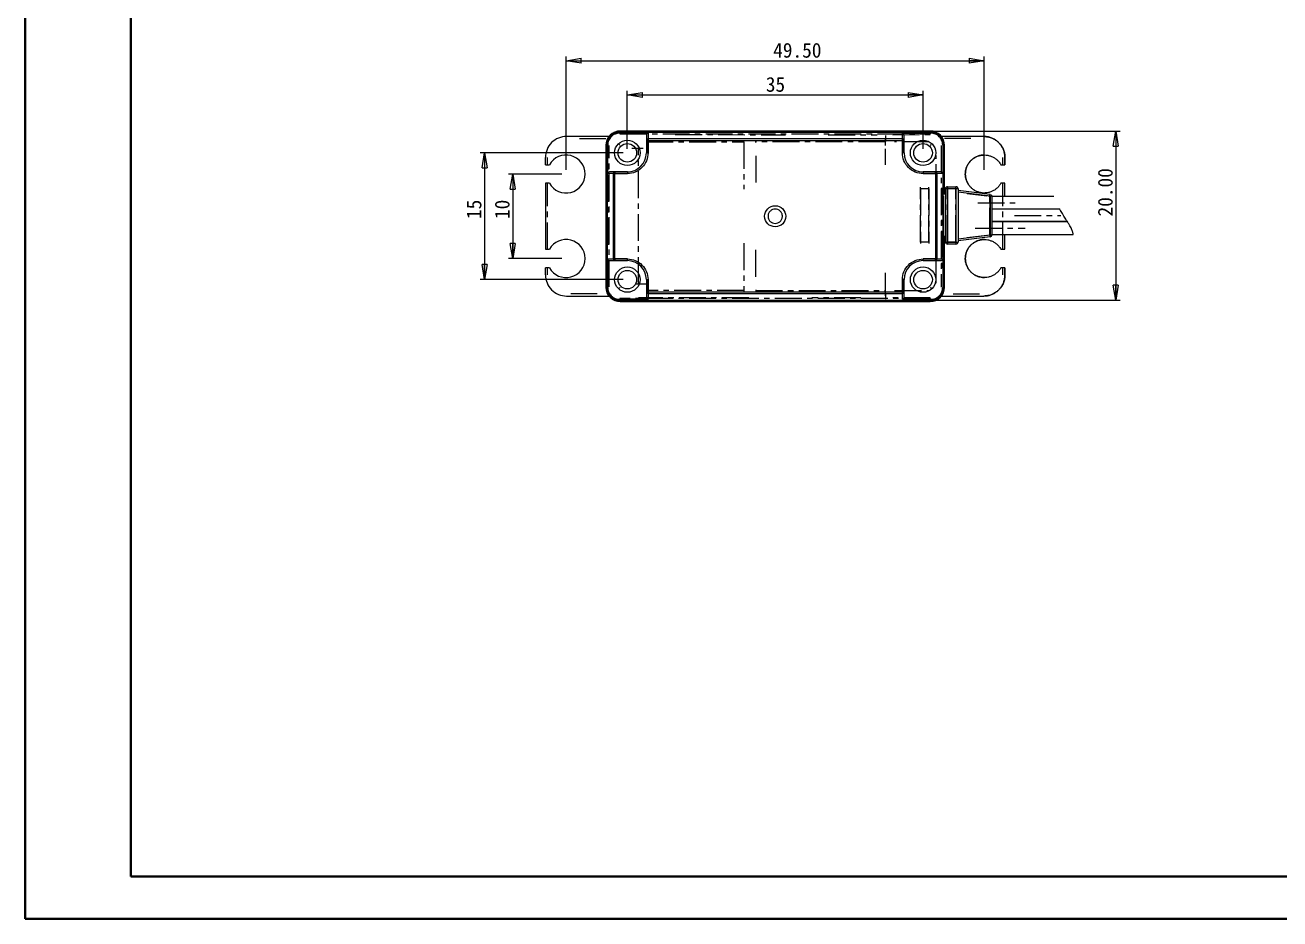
# Paper-space layout 'SW_Model_1' of a CAD drawing. Header units: millimetres. Extents: x 0 to 594, y 0 to 420.
# Drawn here: x 0.1 to 297.1, y 0.2 to 211.7 of the extents above; entities that cross this region are included whole.
import ezdxf

# ---------------------------------------------------------------- set-up
doc = ezdxf.new("R2010")
doc.units = ezdxf.units.MM
doc.linetypes.add('CENTER', pattern=[10.16, 6.35, -1.27, 1.27, -1.27])
doc.layers.add('SLD-0', color=179, linetype='Continuous')
doc.styles.add('SLDTEXTSTYLE1', font='TXT', dxfattribs={"width": 0.75})
doc.styles.add('SLDTEXTSTYLE2', font='TXT', dxfattribs={"width": 0.96})
doc.dimstyles.new('SLDDIMSTYLE0', dxfattribs={"dimtxt": 3.5, "dimasz": 3.556, "dimexe": 0, "dimexo": 0.0625, "dimgap": 0.875, "dimtad": 1, "dimlfac": 0.5, "dimrnd": 1e-09, "dimzin": 4, "dimdsep": 46, "dimtxsty": 'SLDTEXTSTYLE1', "dimblk1": 'NONE', "dimblk2": 'NONE', "dimsah": 1, "dimcen": 0.09, "dimadec": 0, "dimazin": 1, "dimtfac": 1, "dimtofl": 0, "dimtmove": 0, "dimatfit": 3, "dimldrblk": 'NONE', "dimfxl": 1, "dimfrac": 2, "dimtolj": 1, "dimtzin": 12, "dimarcsym": 0})
doc.dimstyles.new('SLDDIMSTYLE1', dxfattribs={"dimtxt": 3.5, "dimasz": 3.556, "dimexe": 0, "dimexo": 0.0625, "dimgap": 0.875, "dimtad": 1, "dimdec": 0, "dimlfac": 0.5, "dimrnd": 1e-09, "dimzin": 12, "dimdsep": 46, "dimtxsty": 'SLDTEXTSTYLE1', "dimblk1": 'NONE', "dimblk2": 'NONE', "dimsah": 1, "dimcen": 0.09, "dimadec": 0, "dimazin": 3, "dimtfac": 1, "dimtofl": 0, "dimtmove": 0, "dimatfit": 3, "dimldrblk": 'NONE', "dimfxl": 1, "dimfrac": 2, "dimtolj": 1, "dimtzin": 12, "dimarcsym": 0})

# ---------------------------------------------------------------- blocks, each defined once
blk = doc.blocks.new('_D_1')
at = {"layer": 'SLD-0', "color": 179}
for p, q in [((128.12, 177.49), (128.12, 204.28)), ((128.12, 203.28), (131.68, 203.88)), ((131.68, 202.69), (128.12, 203.28)), ((128.12, 203.28), (131.68, 203.28)), ((128.12, 203.28), (227.12, 203.28)), ((131.68, 202.69), (131.68, 203.88)), ((223.57, 203.88), (227.12, 203.28)), ((223.57, 203.88), (223.57, 202.69)), ((227.12, 203.28), (223.57, 202.69)), ((227.12, 203.28), (223.57, 203.28)), ((227.12, 177.49), (227.12, 204.28))]:
    blk.add_line(p, q, dxfattribs=at)
at = {"layer": 'SLD-0', "color": 179, "insert": (177.14, 207.53), "char_height": 3.5, "attachment_point": 1, "style": 'SLDTEXTSTYLE2'}
blk.add_mtext('49.50', dxfattribs=at)
blk = doc.blocks.new('_NONE')
blk = doc.blocks.new('_D_2')
at = {"layer": 'SLD-0', "color": 179}
for p, q in [((142.62, 182.49), (142.62, 196.2)), ((212.62, 182.49), (212.62, 196.2)), ((142.62, 195.2), (146.18, 195.8)), ((146.18, 194.61), (142.62, 195.2)), ((142.62, 195.2), (146.18, 195.2)), ((142.62, 195.2), (212.62, 195.2)), ((146.18, 194.61), (146.18, 195.8)), ((209.07, 195.8), (212.62, 195.2)), ((209.07, 195.8), (209.07, 194.61)), ((212.62, 195.2), (209.07, 194.61)), ((212.62, 195.2), (209.07, 195.2))]:
    blk.add_line(p, q, dxfattribs=at)
at = {"layer": 'SLD-0', "color": 179, "insert": (175.4, 199.45), "char_height": 3.5, "attachment_point": 1, "style": 'SLDTEXTSTYLE2'}
blk.add_mtext('35', dxfattribs=at)
blk = doc.blocks.new('_D_3')
at = {"layer": 'SLD-0', "color": 179}
for p, q in [((141.62, 181.49), (107.82, 181.49)), ((108.23, 177.94), (108.82, 181.49)), ((108.82, 181.49), (109.42, 177.94)), ((108.82, 181.49), (108.82, 177.94)), ((108.82, 181.49), (108.82, 151.49)), ((108.23, 177.94), (109.42, 177.94)), ((108.82, 151.49), (108.23, 155.05)), ((109.42, 155.05), (108.23, 155.05)), ((109.42, 155.05), (108.82, 151.49)), ((108.82, 151.49), (108.82, 155.05)), ((141.62, 151.49), (107.82, 151.49))]:
    blk.add_line(p, q, dxfattribs=at)
at = {"layer": 'SLD-0', "color": 179, "insert": (104.57, 165.84), "char_height": 3.5, "attachment_point": 1, "rotation": 90, "style": 'SLDTEXTSTYLE2'}
blk.add_mtext('15', dxfattribs=at)
blk = doc.blocks.new('_D_4')
at = {"layer": 'SLD-0', "color": 179}
for p, q in [((127.12, 176.49), (114.49, 176.49)), ((114.9, 172.94), (115.49, 176.49)), ((115.49, 176.49), (116.09, 172.94)), ((115.49, 176.49), (115.49, 172.94)), ((115.49, 176.49), (115.49, 156.49)), ((114.9, 172.94), (116.09, 172.94)), ((115.49, 156.49), (114.9, 160.05)), ((116.09, 160.05), (114.9, 160.05)), ((116.09, 160.05), (115.49, 156.49)), ((115.49, 156.49), (115.49, 160.05)), ((127.12, 156.49), (114.49, 156.49))]:
    blk.add_line(p, q, dxfattribs=at)
at = {"layer": 'SLD-0', "color": 179, "insert": (111.24, 165.84), "char_height": 3.5, "attachment_point": 1, "rotation": 90, "style": 'SLDTEXTSTYLE2'}
blk.add_mtext('10', dxfattribs=at)
blk = doc.blocks.new('_D_5')
at = {"layer": 'SLD-0', "color": 179}
for p, q in [((215.32, 186.67), (259.24, 186.67)), ((257.65, 183.11), (258.24, 186.67)), ((258.24, 186.67), (258.83, 183.11)), ((258.24, 186.67), (258.24, 183.11)), ((258.24, 186.67), (258.24, 146.65)), ((257.65, 183.11), (258.83, 183.11)), ((258.24, 146.65), (257.65, 150.21)), ((258.83, 150.21), (257.65, 150.21)), ((258.83, 150.21), (258.24, 146.65)), ((258.24, 146.65), (258.24, 150.21)), ((215.4, 146.65), (259.24, 146.65))]:
    blk.add_line(p, q, dxfattribs=at)
at = {"layer": 'SLD-0', "color": 179, "insert": (253.99, 166.45), "char_height": 3.5, "attachment_point": 1, "rotation": 90, "style": 'SLDTEXTSTYLE2'}
blk.add_mtext('20.00', dxfattribs=at)

psp = doc.layouts.new('SW_Model_1')

# ---------------------------------------------------------------- linework, layer by layer
at = {"layer": 'SLD-0', "color": 179, "linetype": 'Continuous', "lineweight": 40}
for p, q in [((0.079, 0.215), (0.079, 420.215)), ((25.079, 10.215), (25.079, 410.215)), ((25.079, 10.215), (584.079, 10.215)), ((0.079, 0.215), (594.079, 0.215))]:
    psp.add_line(p, q, dxfattribs=at)
at = {"layer": 'SLD-0', "color": 179, "linetype": 'Continuous', "lineweight": 15}
for p, q in [((138.269, 185.372), (128.245, 185.376)), ((140.684, 186.533), (140.844, 186.374)), ((214.562, 186.533), (140.684, 186.533)), ((140.785, 186.333), (140.784, 186.14)), ((140.784, 186.14), (147.523, 186.14)), ((140.844, 186.334), (140.785, 186.333)), ((140.844, 186.334), (140.844, 186.374)), ((214.403, 186.374), (140.844, 186.374)), ((214.403, 186.334), (140.844, 186.334)), ((214.323, 186.665), (140.923, 186.665)), ((147.123, 185.697), (147.123, 184.451)), ((147.523, 184.451), (147.123, 184.451)), ((147.123, 184.451), (147.123, 181.494)), ((147.523, 186.14), (147.523, 184.811)), ((147.523, 184.811), (147.523, 184.664)), ((207.723, 184.811), (147.523, 184.811)), ((147.523, 184.664), (147.523, 184.451)), ((147.523, 181.494), (147.523, 184.451)), ((147.523, 184.451), (207.723, 184.451)), ((207.723, 186.14), (214.463, 186.14)), ((207.723, 184.811), (207.723, 186.14)), ((207.723, 184.664), (207.723, 184.811)), ((207.723, 184.451), (207.723, 184.664)), ((207.723, 184.451), (207.723, 181.494)), ((208.123, 184.451), (207.723, 184.451)), ((208.123, 184.451), (208.123, 185.697)), ((208.123, 181.494), (208.123, 184.451)), ((214.403, 186.374), (214.562, 186.533)), ((214.403, 186.334), (214.403, 186.374)), ((214.461, 186.333), (214.403, 186.334)), ((214.463, 186.14), (214.461, 186.333)), ((226.999, 185.374), (216.979, 185.37)), ((227.003, 185.374), (227.001, 185.374)), ((137.553, 183.294), (137.553, 149.694)), ((137.846, 183.372), (137.684, 183.534)), ((137.684, 183.534), (137.684, 149.455)), ((137.846, 183.332), (137.846, 183.372)), ((137.846, 183.332), (137.846, 149.656)), ((137.977, 183.334), (137.885, 183.332)), ((137.885, 183.332), (137.885, 149.657)), ((137.977, 176.594), (137.977, 183.334)), ((147.123, 181.494), (147.523, 181.494)), ((208.123, 181.494), (207.723, 181.494)), ((217.361, 183.332), (217.269, 183.334)), ((217.269, 183.334), (217.269, 176.594)), ((217.361, 149.657), (217.361, 183.332)), ((217.562, 183.534), (217.401, 183.372)), ((217.401, 183.372), (217.401, 183.332)), ((217.401, 149.656), (217.401, 183.332)), ((217.562, 171.694), (217.562, 183.534)), ((217.694, 171.694), (217.694, 183.294)), ((123.24, 178.694), (123.24, 180.372)), ((123.24, 178.694), (124.198, 178.694)), ((231.047, 178.694), (232.003, 178.694)), ((232.003, 178.694), (232.003, 180.372)), ((232.005, 180.372), (232.003, 180.372)), ((232.003, 178.694), (232.005, 178.694)), ((232.005, 180.372), (232.005, 178.694)), ((139.306, 176.594), (137.977, 176.594)), ((139.667, 176.994), (138.421, 176.994)), ((139.454, 176.594), (139.306, 176.594)), ((139.306, 176.594), (139.306, 156.394)), ((139.667, 176.594), (139.454, 176.594)), ((142.623, 176.994), (139.667, 176.994)), ((139.667, 176.994), (139.667, 176.594)), ((139.667, 156.394), (139.667, 176.594)), ((139.667, 176.594), (142.623, 176.594)), ((142.623, 176.994), (142.623, 176.594)), ((215.579, 176.994), (212.623, 176.994)), ((212.623, 176.994), (212.623, 176.594)), ((212.623, 176.594), (215.579, 176.594)), ((215.579, 176.594), (215.579, 176.994)), ((216.826, 176.994), (215.579, 176.994)), ((215.793, 176.594), (215.579, 176.594)), ((215.579, 176.594), (215.579, 156.394)), ((215.94, 176.594), (215.793, 176.594)), ((215.94, 156.394), (215.94, 176.594)), ((217.269, 176.594), (215.94, 176.594)), ((123.24, 174.294), (123.24, 158.694)), ((124.198, 174.294), (123.24, 174.294)), ((218.406, 172.994), (217.906, 172.994)), ((217.906, 172.994), (217.906, 160.394)), ((218.406, 173.494), (218.406, 173.348)), ((218.406, 173.494), (220.406, 173.494)), ((218.406, 173.348), (218.406, 172.994)), ((218.406, 172.994), (218.406, 160.394)), ((220.406, 172.994), (218.406, 172.994)), ((220.406, 173.494), (220.406, 173.348)), ((220.406, 173.348), (220.406, 172.994)), ((220.406, 172.994), (220.406, 160.394)), ((220.906, 172.994), (220.406, 172.994)), ((220.906, 172.994), (220.906, 160.394)), ((220.906, 172.694), (228.468, 171.749)), ((232.003, 174.294), (231.047, 174.294)), ((232.003, 171.194), (232.003, 174.294)), ((232.005, 174.294), (232.003, 174.294)), ((232.005, 171.194), (232.005, 174.294)), ((217.906, 171.694), (217.499, 171.694)), ((217.499, 161.694), (217.499, 171.294)), ((228.468, 171.253), (220.906, 172.198)), ((228.468, 171.253), (228.468, 162.136)), ((228.906, 171.253), (228.468, 171.253)), ((228.906, 171.253), (228.906, 162.136)), ((243.536, 171.194), (228.906, 171.194)), ((228.906, 168.225), (244.946, 168.225)), ((244.981, 168.164), (228.906, 168.164)), ((244.981, 168.164), (244.946, 168.225)), ((246.786, 165.225), (228.906, 165.225)), ((246.824, 165.164), (228.906, 165.164)), ((217.906, 161.694), (217.499, 161.694)), ((217.562, 149.455), (217.562, 161.694)), ((217.694, 149.694), (217.694, 161.694)), ((217.906, 160.394), (218.406, 160.394)), ((218.406, 160.394), (218.406, 160.041)), ((218.406, 160.394), (220.406, 160.394)), ((220.406, 160.394), (220.906, 160.394)), ((220.406, 160.394), (220.406, 160.041)), ((220.906, 161.19), (228.468, 162.136)), ((228.468, 161.64), (220.906, 160.694)), ((228.468, 162.136), (228.906, 162.136)), ((228.906, 162.194), (248.114, 162.194)), ((232.003, 158.694), (232.003, 162.194)), ((232.005, 158.694), (232.005, 162.194)), ((123.24, 158.694), (124.198, 158.694)), ((218.406, 160.041), (218.406, 159.894)), ((220.406, 159.894), (218.406, 159.894)), ((220.406, 160.041), (220.406, 159.894)), ((231.047, 158.694), (232.003, 158.694)), ((232.003, 158.694), (232.005, 158.694)), ((137.977, 156.394), (139.306, 156.394)), ((137.977, 149.655), (137.977, 156.394)), ((138.421, 155.994), (139.667, 155.994)), ((139.306, 156.394), (139.454, 156.394)), ((139.454, 156.394), (139.667, 156.394)), ((139.667, 156.394), (139.667, 155.994)), ((142.623, 156.394), (139.667, 156.394)), ((139.667, 155.994), (142.623, 155.994)), ((142.623, 155.994), (142.623, 156.394)), ((215.579, 156.394), (212.623, 156.394)), ((212.623, 155.994), (212.623, 156.394)), ((212.623, 155.994), (215.579, 155.994)), ((215.579, 155.994), (215.579, 156.394)), ((215.579, 156.394), (215.793, 156.394)), ((215.579, 155.994), (216.826, 155.994)), ((215.793, 156.394), (215.94, 156.394)), ((215.94, 156.394), (217.269, 156.394)), ((217.269, 156.394), (217.269, 149.655)), ((124.198, 154.294), (123.24, 154.294)), ((123.24, 152.617), (123.24, 154.294)), ((147.123, 151.494), (147.123, 148.538)), ((147.123, 151.494), (147.523, 151.494)), ((147.523, 148.538), (147.523, 151.494)), ((207.723, 151.494), (207.723, 148.538)), ((208.123, 151.494), (207.723, 151.494)), ((208.123, 148.538), (208.123, 151.494)), ((232.003, 154.294), (231.047, 154.294)), ((232.003, 152.617), (232.003, 154.294)), ((232.005, 154.294), (232.003, 154.294)), ((232.003, 152.617), (232.005, 152.617)), ((232.005, 154.294), (232.005, 152.617)), ((137.684, 149.455), (137.846, 149.617)), ((137.846, 149.617), (137.846, 149.656)), ((137.885, 149.657), (137.977, 149.655)), ((147.123, 148.538), (147.523, 148.538)), ((147.123, 148.538), (147.123, 147.292)), ((207.723, 148.538), (147.523, 148.538)), ((147.523, 148.538), (147.523, 148.325)), ((207.723, 148.538), (208.123, 148.538)), ((207.723, 148.325), (207.723, 148.538)), ((208.123, 147.292), (208.123, 148.538)), ((217.269, 149.655), (217.361, 149.657)), ((217.401, 149.656), (217.401, 149.617)), ((217.401, 149.617), (217.562, 149.455)), ((128.245, 147.613), (138.269, 147.617)), ((140.844, 146.615), (140.684, 146.455)), ((140.684, 146.455), (214.562, 146.455)), ((140.784, 146.848), (140.785, 146.655)), ((147.523, 146.848), (140.784, 146.848)), ((140.785, 146.655), (140.844, 146.654)), ((140.844, 146.654), (214.403, 146.654)), ((140.844, 146.654), (140.844, 146.615)), ((140.844, 146.615), (214.403, 146.615)), ((140.923, 146.324), (214.323, 146.324)), ((147.523, 148.325), (147.523, 148.177)), ((147.523, 148.177), (207.723, 148.177)), ((147.523, 148.177), (147.523, 146.848)), ((207.723, 148.177), (207.723, 148.325)), ((207.723, 146.848), (207.723, 148.177)), ((214.463, 146.848), (207.723, 146.848)), ((214.403, 146.654), (214.461, 146.655)), ((214.403, 146.654), (214.403, 146.615)), ((214.562, 146.455), (214.403, 146.615)), ((214.461, 146.655), (214.463, 146.848)), ((216.979, 147.618), (226.999, 147.615)), ((227.001, 147.615), (227.003, 147.615))]:
    psp.add_line(p, q, dxfattribs=at)
at = {"layer": 'SLD-0', "color": 5, "linetype": 'CENTER', "lineweight": 15}
for p, q in [((131.323, 184.872), (137.526, 184.869)), ((140.844, 185.974), (214.403, 185.974)), ((147.523, 185.364), (147.523, 184.516)), ((147.523, 184.328), (147.523, 184.695)), ((147.523, 184.451), (147.523, 181.494)), ((147.523, 184.451), (207.723, 184.451)), ((153.945, 185.815), (180.084, 185.788)), ((170.223, 183.941), (170.223, 184.401)), ((173.023, 183.941), (173.023, 184.401)), ((190.166, 185.783), (201.788, 185.783)), ((203.665, 184.815), (203.665, 183.253)), ((203.716, 185.617), (203.716, 184.196)), ((205.434, 185.787), (214.318, 185.829)), ((207.723, 184.799), (207.723, 185.647)), ((207.723, 184.323), (207.723, 184.705)), ((207.723, 181.494), (207.723, 184.451)), ((223.915, 184.872), (217.702, 184.869)), ((138.326, 149.757), (138.326, 183.232)), ((140.798, 183.419), (140.698, 183.519)), ((140.88, 183.277), (140.779, 183.379)), ((146.339, 182.494), (143.689, 182.494)), ((145.288, 150.494), (145.288, 182.494)), ((147.136, 184.094), (170.223, 184.094)), ((170.223, 184.094), (170.223, 172.897)), ((203.665, 184.094), (173.023, 184.094)), ((203.665, 182.45), (203.665, 178.658)), ((213.928, 184.094), (205.86, 184.094)), ((214.434, 183.345), (214.332, 183.244)), ((214.448, 183.419), (214.548, 183.519)), ((216.93, 183.241), (216.93, 149.747)), ((123.743, 178.694), (123.743, 180.372)), ((138.246, 159.758), (138.246, 179.968)), ((173.023, 180.826), (173.023, 174.273)), ((215.728, 172.444), (215.728, 180.896)), ((231.503, 178.694), (231.503, 180.372)), ((139.319, 176.594), (138.471, 176.594)), ((139.794, 176.594), (139.413, 176.594)), ((139.667, 156.394), (139.667, 176.594)), ((142.623, 176.594), (139.667, 176.594)), ((215.579, 176.594), (212.623, 176.594)), ((215.457, 176.594), (215.824, 176.594)), ((215.579, 176.594), (215.579, 156.394)), ((216.493, 176.594), (215.645, 176.594)), ((123.743, 158.694), (123.743, 174.294)), ((212.006, 172.803), (212.006, 173.378)), ((212.006, 172.803), (212.006, 173.378)), ((214.006, 172.994), (212.006, 172.994)), ((214.006, 172.994), (212.006, 172.994)), ((212.006, 172.994), (212.006, 160.394)), ((212.006, 160.394), (212.006, 172.994)), ((214.006, 172.803), (214.006, 173.378)), ((214.006, 172.803), (214.006, 173.378)), ((214.006, 172.994), (214.006, 160.394)), ((214.006, 160.394), (214.006, 172.994)), ((217.001, 173.231), (217.001, 153.021)), ((218.406, 172.803), (218.406, 173.378)), ((218.406, 172.803), (218.406, 173.378)), ((218.406, 160.394), (218.406, 172.994)), ((220.406, 172.994), (218.406, 172.994)), ((220.406, 172.994), (218.406, 172.994)), ((218.406, 172.994), (218.406, 160.394)), ((220.406, 172.803), (220.406, 173.378)), ((220.406, 172.803), (220.406, 173.378)), ((220.406, 172.994), (220.406, 160.394)), ((220.406, 160.394), (220.406, 172.994)), ((231.503, 158.694), (231.503, 174.294)), ((223.09, 171.917), (227.731, 171.337)), ((223.09, 171.917), (227.731, 171.337)), ((225.564, 169.694), (235.588, 169.694)), ((228.36, 171.069), (228.498, 171.621)), ((228.36, 171.07), (228.497, 171.619)), ((228.406, 171.253), (228.406, 162.136)), ((228.406, 162.136), (228.406, 171.253)), ((234.25, 166.694), (245.234, 166.694)), ((234.25, 166.694), (245.236, 166.694)), ((215.728, 150.694), (215.728, 164.764)), ((224.947, 163.694), (236.823, 163.694)), ((212.006, 160.586), (212.006, 160.011)), ((212.006, 160.586), (212.006, 160.011)), ((214.006, 160.394), (212.006, 160.394)), ((214.006, 160.394), (212.006, 160.394)), ((214.006, 160.586), (214.006, 160.011)), ((214.006, 160.586), (214.006, 160.011)), ((218.406, 160.586), (218.406, 160.011)), ((218.406, 160.586), (218.406, 160.011)), ((220.406, 160.394), (218.406, 160.394)), ((220.406, 160.394), (218.406, 160.394)), ((220.406, 160.586), (220.406, 160.011)), ((220.406, 160.586), (220.406, 160.011)), ((223.09, 161.471), (227.731, 162.051)), ((223.09, 161.471), (227.731, 162.051)), ((228.36, 162.32), (228.498, 161.768)), ((228.36, 162.319), (228.497, 161.77)), ((170.223, 160.091), (170.223, 148.894)), ((173.023, 152.163), (173.023, 158.716)), ((138.753, 156.394), (139.602, 156.394)), ((139.789, 156.394), (139.422, 156.394)), ((139.667, 156.394), (142.623, 156.394)), ((212.623, 156.394), (215.579, 156.394)), ((215.452, 156.394), (215.834, 156.394)), ((215.927, 156.394), (216.776, 156.394)), ((123.743, 152.617), (123.743, 154.294)), ((147.523, 151.494), (147.523, 148.538)), ((203.665, 153.069), (203.665, 149.274)), ((207.723, 148.538), (207.723, 151.494)), ((231.503, 152.617), (231.503, 154.294)), ((140.798, 149.569), (140.698, 149.469)), ((140.813, 149.644), (140.914, 149.745)), ((144.572, 150.494), (147.221, 150.494)), ((170.223, 148.894), (147.136, 148.894)), ((147.523, 148.665), (147.523, 148.284)), ((207.723, 148.538), (147.523, 148.538)), ((170.223, 149.048), (170.223, 148.588)), ((173.023, 149.048), (173.023, 148.588)), ((173.023, 148.894), (203.665, 148.894)), ((203.665, 149.215), (203.665, 147.653)), ((205.86, 148.894), (213.928, 148.894)), ((207.723, 148.661), (207.723, 148.293)), ((214.366, 149.711), (214.468, 149.61)), ((214.448, 149.569), (214.548, 149.469)), ((135.468, 148.119), (129.256, 148.116)), ((214.403, 147.015), (140.844, 147.015)), ((171.37, 147.192), (145.231, 147.164)), ((147.523, 148.19), (147.523, 147.342)), ((197.916, 147.206), (186.298, 147.206)), ((203.716, 148.319), (203.716, 146.898)), ((214.318, 147.16), (205.434, 147.202)), ((207.723, 147.624), (207.723, 148.473)), ((219.773, 148.119), (225.986, 148.116))]:
    psp.add_line(p, q, dxfattribs=at)
at = {"layer": 'SLD-0', "color": 8, "linetype": 'Continuous', "lineweight": 15}
for p, q in [((140.923, 186.665), (140.923, 186.533)), ((214.323, 186.665), (214.323, 186.533)), ((137.553, 183.294), (137.684, 183.294)), ((217.694, 183.294), (217.562, 183.294)), ((137.553, 149.694), (137.684, 149.694)), ((217.694, 149.694), (217.562, 149.694)), ((140.923, 146.324), (140.923, 146.455)), ((214.323, 146.324), (214.323, 146.455))]:
    psp.add_line(p, q, dxfattribs=at)
at = {"layer": 'SLD-0', "color": 179, "linetype": 'Continuous', "lineweight": 15}
for centre, radius in [((142.623, 181.494), 3), ((212.623, 181.494), 3), ((142.623, 181.494), 2.2), ((212.623, 181.494), 2.2), ((177.623, 166.494), 2.5), ((142.623, 151.494), 3), ((212.623, 151.494), 3), ((142.623, 151.494), 2.2), ((212.623, 151.494), 2.2)]:
    psp.add_circle(centre, radius, dxfattribs=at)
for centre, radius, start, end in [((128.244, 180.372), 5.004, 89.97796, 180), ((140.923, 183.294), 3.371, 89.99949, 180.00058), ((147.505, 184.43), 0.382, 87.1958, 176.88965), ((207.742, 184.43), 0.382, 3.11035, 92.8042), ((214.323, 183.294), 3.371, 359.99949, 90.00051), ((142.623, 181.494), 4.5, 270, 360), ((212.623, 181.494), 4.5, 180, 270), ((128.123, 176.494), 4.5, 209.26758, 150.73242), ((139.688, 176.613), 0.382, 93.11023, 182.8039), ((215.559, 176.613), 0.382, 357.1961, 86.88977), ((218.406, 172.994), 0.5, 89.99997, 180), ((220.406, 172.994), 0.5, 0, 90), ((228.285, 171.642), 0.212, 348.852, 30.34292), ((225.477, 171.643), 3.016, 352.57223, 359.20593), ((228.406, 171.253), 0.5, 0, 40.09864), ((128.123, 156.494), 4.5, 209.26757, 150.73242), ((218.406, 160.394), 0.5, 180, 270), ((220.406, 160.394), 0.5, 270, 0), ((225.476, 161.746), 3.017, 0.79408, 7.42775), ((228.406, 162.136), 0.5, 277.12489, 0.00002), ((228.285, 161.747), 0.212, 329.65716, 11.14798), ((139.688, 156.376), 0.382, 177.1961, 266.88977), ((142.623, 151.494), 4.5, 0, 90), ((212.623, 151.494), 4.5, 90, 180), ((215.559, 156.376), 0.382, 273.11023, 2.8039), ((128.244, 152.617), 5.004, 180, 270.02205), ((140.923, 149.694), 3.371, 179.99949, 270.00051), ((147.505, 148.559), 0.382, 183.11035, 272.8042), ((207.742, 148.559), 0.382, 267.1958, 356.88965), ((214.323, 149.694), 3.371, 269.99949, 0.00051)]:
    psp.add_arc(centre, radius, start, end, dxfattribs=at)
for centre, major_axis, ratio, start_param, end_param in [((140.684, 183.533), (-2.121, 2.121), 0.9999239, 5.4978252, 7.0685454), ((147.523, 185.697), (0, -0.444), 0.9017576, 3.1415906, 4.7123889), ((207.723, 185.697), (0, 0.444), 0.9017576, 4.712389, 6.2831874), ((214.562, 183.533), (2.121, 2.121), 0.9999239, 5.4978252, 7.0685454), ((138.421, 176.594), (-0.444, 0), 0.9017576, 4.712389, 6.2831863), ((216.826, 176.594), (-0.444, 0), 0.9017576, 3.1415917, 4.7123899), ((138.421, 156.394), (0.444, 0), 0.9017576, 3.1415917, 4.7123899), ((216.826, 156.394), (0.444, 0), 0.9017576, 4.712389, 6.2831863), ((140.684, 149.455), (-2.121, -2.121), 0.9999239, 5.4978252, 7.0685454), ((214.562, 149.455), (2.121, -2.121), 0.9999239, 5.4978252, 7.0685454), ((147.523, 147.292), (0, -0.444), 0.9017576, 4.712389, 6.2831874), ((207.723, 147.292), (0, 0.444), 0.9017576, 3.1415906, 4.7123889)]:
    psp.add_ellipse(centre, major_axis=major_axis, ratio=ratio, start_param=start_param, end_param=end_param, dxfattribs=at)
for points, knots in [([(140.776, 186.373), (140.39, 186.364), (140.004, 186.279), (139.295, 185.971), (138.971, 185.747), (138.43, 185.193), (138.214, 184.864), (137.922, 184.147), (137.846, 183.759), (137.846, 183.372)], [0, 0, 0, 0, 0.25, 0.25, 0.5, 0.5, 0.75, 0.75, 1, 1, 1, 1]), ([(137.885, 183.377), (137.886, 183.761), (137.962, 184.143), (138.253, 184.852), (138.467, 185.177), (139.003, 185.722), (139.324, 185.941), (140.025, 186.244), (140.404, 186.326), (140.785, 186.334)], [0, 0, 0, 0, 0.25, 0.25, 0.5, 0.5, 0.75, 0.75, 1, 1, 1, 1]), ([(140.784, 186.141), (140.413, 186.141), (140.049, 186.068), (139.539, 185.858), (139.378, 185.771), (139.073, 185.568), (138.928, 185.45), (138.54, 185.061), (138.331, 184.748), (138.051, 184.073), (137.976, 183.704), (137.977, 183.334)], [0, 0, 0, 0, 0.25, 0.25, 0.375, 0.375, 0.5, 0.5, 0.75, 0.75, 1, 1, 1, 1]), ([(214.461, 186.334), (214.843, 186.326), (215.223, 186.243), (215.924, 185.941), (216.245, 185.721), (216.78, 185.176), (216.995, 184.85), (217.285, 184.143), (217.361, 183.76), (217.361, 183.377)], [0, 0, 0, 0, 0.25, 0.25, 0.5, 0.5, 0.75, 0.75, 1, 1, 1, 1]), ([(217.27, 183.334), (217.27, 183.705), (217.197, 184.069), (216.987, 184.579), (216.9, 184.74), (216.697, 185.045), (216.579, 185.189), (216.19, 185.578), (215.877, 185.787), (215.202, 186.067), (214.833, 186.141), (214.463, 186.141)], [0, 0, 0, 0, 0.25, 0.25, 0.375, 0.375, 0.5, 0.5, 0.75, 0.75, 1, 1, 1, 1]), ([(217.401, 183.372), (217.401, 183.758), (217.325, 184.146), (217.033, 184.862), (216.818, 185.192), (216.277, 185.746), (215.953, 185.97), (215.243, 186.279), (214.858, 186.364), (214.471, 186.373)], [0, 0, 0, 0, 0.25, 0.25, 0.5, 0.5, 0.75, 0.75, 1, 1, 1, 1]), ([(232.003, 180.372), (231.989, 180.653), (231.961, 181.216), (231.742, 182.036), (231.396, 182.807), (230.926, 183.511), (230.342, 184.124), (229.666, 184.634), (228.912, 185.017), (228.021, 185.31), (227.369, 185.351), (226.999, 185.374)], [0, 0, 0, 0, 0.1073416, 0.2146831, 0.3220241, 0.4293652, 0.5367179, 0.6440705, 0.7514481, 0.8588257, 1, 1, 1, 1]), ([(227.001, 185.374), (227.407, 185.346), (228.167, 185.293), (229.034, 184.965), (229.608, 184.651), (229.967, 184.409), (230.273, 184.163), (230.705, 183.761), (231.208, 183.144), (231.669, 182.257), (231.953, 181.323), (231.988, 180.686), (232.005, 180.372)], [0, 0, 0, 0, 0.1548518, 0.2898083, 0.34988, 0.4049487, 0.4550132, 0.5000719, 0.6301816, 0.7568736, 0.8801464, 1, 1, 1, 1]), ([(147.523, 181.494), (147.523, 180.195), (147.007, 178.948), (145.169, 177.111), (143.923, 176.594), (142.623, 176.594)], [0, 0, 0, 0, 0.5, 0.5, 1, 1, 1, 1]), ([(212.623, 176.594), (211.324, 176.594), (210.077, 177.111), (208.24, 178.948), (207.723, 180.195), (207.723, 181.494)], [0, 0, 0, 0, 0.5, 0.5, 1, 1, 1, 1]), ([(231.047, 174.294), (230.912, 174.08), (230.643, 173.651), (230.11, 173.103), (229.499, 172.65), (228.82, 172.304), (228.092, 172.079), (227.337, 171.978), (226.576, 172.007), (225.83, 172.161), (225.121, 172.44), (224.468, 172.833), (223.892, 173.331), (223.405, 173.918), (223.027, 174.579), (222.762, 175.293), (222.623, 176.042), (222.61, 176.803), (222.727, 177.556), (222.966, 178.279), (223.326, 178.95), (223.791, 179.553), (224.352, 180.068), (224.991, 180.483), (225.691, 180.783), (226.431, 180.963), (227.191, 181.014), (227.95, 180.94), (228.684, 180.736), (229.375, 180.415), (229.999, 179.979), (230.585, 179.417), (230.884, 178.949), (231.047, 178.694)], [0, 0, 0, 0, 0.0320594, 0.0641188, 0.096178, 0.1282371, 0.1603018, 0.1923664, 0.2244365, 0.2565066, 0.2885776, 0.3206486, 0.3527156, 0.3847825, 0.4168423, 0.4489021, 0.4809547, 0.5130072, 0.5450557, 0.5771042, 0.6091536, 0.641203, 0.6732578, 0.7053124, 0.7373749, 0.7694371, 0.8015061, 0.8335748, 0.8656461, 0.8977174, 0.9297861, 0.9618548, 1, 1, 1, 1]), ([(227.124, 180.97), (226.948, 180.973), (226.482, 180.984), (225.772, 180.808), (225.056, 180.515), (224.534, 180.188), (224.157, 179.885), (223.845, 179.588), (223.485, 179.169), (223.123, 178.6), (222.832, 177.915), (222.661, 177.208), (222.605, 176.504), (222.658, 175.81), (222.816, 175.129), (223.085, 174.465), (223.466, 173.838), (223.955, 173.269), (224.547, 172.778), (225.229, 172.386), (225.961, 172.128), (226.604, 172.001), (226.987, 172.007), (227.123, 172.009)], [0, 0, 0, 0, 0.037128, 0.0987838, 0.1534615, 0.2011543, 0.2290771, 0.25608, 0.2925494, 0.3462156, 0.3986814, 0.4499471, 0.5000129, 0.5480481, 0.5973112, 0.6478022, 0.6995219, 0.7524701, 0.806647, 0.8620531, 0.9186883, 0.9710322, 1, 1, 1, 1]), ([(179.323, 166.494), (179.322, 166.548), (179.319, 166.655), (179.296, 166.813), (179.258, 166.969), (179.186, 167.179), (179.055, 167.434), (178.834, 167.704), (178.564, 167.926), (178.167, 168.131), (177.623, 168.236), (177.08, 168.131), (176.683, 167.926), (176.413, 167.705), (176.192, 167.435), (176.037, 167.132), (175.94, 166.815), (175.929, 166.601), (175.923, 166.494)], [0, 0, 0, 0, 0.0301606, 0.060076, 0.0900161, 0.12025, 0.1852092, 0.2503696, 0.315329, 0.3804895, 0.500065, 0.6196406, 0.6845998, 0.7497602, 0.8147196, 0.8798801, 0.939891, 1, 1, 1, 1]), ([(175.923, 166.494), (175.925, 166.441), (175.928, 166.334), (175.951, 166.176), (175.988, 166.02), (176.06, 165.809), (176.192, 165.554), (176.413, 165.284), (176.683, 165.063), (177.079, 164.858), (177.623, 164.753), (178.167, 164.858), (178.563, 165.063), (178.833, 165.284), (179.055, 165.554), (179.21, 165.856), (179.306, 166.174), (179.318, 166.387), (179.323, 166.494)], [0, 0, 0, 0, 0.0301606, 0.060076, 0.0900161, 0.12025, 0.1852092, 0.2503696, 0.315329, 0.3804895, 0.500065, 0.6196406, 0.6845998, 0.7497602, 0.8147196, 0.8798801, 0.939891, 1, 1, 1, 1]), ([(246.786, 165.225), (246.757, 165.271), (246.7, 165.363), (246.514, 165.661), (246.266, 166.055), (245.95, 166.559), (245.598, 167.127), (245.295, 167.628), (245.073, 168.005), (245.012, 168.111), (244.981, 168.164)], [0, 0, 0, 0, 0.1060739, 0.211754, 0.3276566, 0.4618646, 0.612075, 0.7655725, 0.8816741, 1, 1, 1, 1]), ([(246.824, 165.164), (246.817, 165.175), (246.804, 165.196), (246.792, 165.216), (246.786, 165.225)], [0, 0, 0, 0, 0.559167, 1, 1, 1, 1]), ([(248.114, 162.198), (248.114, 162.197), (248.113, 162.169), (248.118, 162.271), (248.105, 162.509), (248.026, 162.883), (247.867, 163.311), (247.64, 163.78), (247.358, 164.282), (247.093, 164.726), (246.902, 165.038), (246.848, 165.125), (246.824, 165.164)], [0, 0, 0, 0, 0.0046166, 0.1129723, 0.2213651, 0.326625, 0.4268708, 0.534295, 0.6598516, 0.7990123, 0.9095118, 1, 1, 1, 1]), ([(231.047, 154.294), (230.912, 154.08), (230.643, 153.651), (230.11, 153.103), (229.499, 152.65), (228.82, 152.304), (228.092, 152.079), (227.337, 151.978), (226.576, 152.007), (225.83, 152.161), (225.121, 152.44), (224.468, 152.833), (223.892, 153.331), (223.405, 153.918), (223.027, 154.579), (222.762, 155.293), (222.623, 156.042), (222.61, 156.803), (222.727, 157.556), (222.966, 158.279), (223.326, 158.95), (223.791, 159.553), (224.352, 160.068), (224.991, 160.483), (225.691, 160.783), (226.431, 160.963), (227.191, 161.014), (227.95, 160.94), (228.684, 160.736), (229.375, 160.415), (229.999, 159.979), (230.585, 159.417), (230.884, 158.949), (231.047, 158.694)], [0, 0, 0, 0, 0.0320594, 0.0641188, 0.096178, 0.1282371, 0.1603018, 0.1923664, 0.2244366, 0.2565066, 0.2885776, 0.3206486, 0.3527156, 0.3847826, 0.4168423, 0.4489021, 0.4809547, 0.5130072, 0.5450557, 0.5771042, 0.6091536, 0.641203, 0.6732578, 0.7053125, 0.7373749, 0.7694372, 0.8015061, 0.8335748, 0.8656462, 0.8977174, 0.9297861, 0.9618548, 1, 1, 1, 1]), ([(227.124, 160.97), (226.948, 160.973), (226.482, 160.984), (225.772, 160.808), (225.056, 160.515), (224.534, 160.188), (224.157, 159.885), (223.845, 159.588), (223.485, 159.169), (223.123, 158.6), (222.832, 157.915), (222.661, 157.208), (222.605, 156.504), (222.658, 155.81), (222.816, 155.129), (223.085, 154.465), (223.466, 153.838), (223.955, 153.269), (224.547, 152.778), (225.229, 152.386), (225.961, 152.128), (226.604, 152.001), (226.987, 152.007), (227.123, 152.009)], [0, 0, 0, 0, 0.037128, 0.0987838, 0.1534615, 0.2011543, 0.2290771, 0.25608, 0.2925494, 0.3462157, 0.3986815, 0.4499471, 0.5000129, 0.5480481, 0.5973111, 0.6478022, 0.6995219, 0.75247, 0.806647, 0.8620532, 0.9186883, 0.9710322, 1, 1, 1, 1]), ([(142.623, 156.394), (143.923, 156.394), (145.169, 155.878), (147.007, 154.04), (147.523, 152.794), (147.523, 151.494)], [0, 0, 0, 0, 0.5, 0.5, 1, 1, 1, 1]), ([(207.723, 151.494), (207.723, 152.794), (208.24, 154.04), (210.077, 155.878), (211.324, 156.394), (212.623, 156.394)], [0, 0, 0, 0, 0.5, 0.5, 1, 1, 1, 1]), ([(226.999, 147.615), (227.28, 147.629), (227.843, 147.656), (228.663, 147.875), (229.435, 148.22), (230.14, 148.691), (230.753, 149.275), (231.263, 149.951), (231.646, 150.705), (231.939, 151.596), (231.98, 152.247), (232.003, 152.617)], [0, 0, 0, 0, 0.1074062, 0.2148124, 0.3222194, 0.4296261, 0.5370214, 0.6444165, 0.7517871, 0.8591573, 1, 1, 1, 1]), ([(232.005, 152.617), (231.988, 152.303), (231.953, 151.666), (231.669, 150.732), (231.313, 150.047), (230.991, 149.592), (230.776, 149.327), (230.45, 148.978), (229.945, 148.543), (229.169, 148.075), (228.167, 147.696), (227.407, 147.643), (227.001, 147.615)], [0, 0, 0, 0, 0.1198473, 0.2431169, 0.3698077, 0.4128635, 0.4563012, 0.5001206, 0.5951697, 0.7101886, 0.8451447, 1, 1, 1, 1]), ([(140.776, 146.616), (140.704, 146.619), (140.547, 146.626), (140.295, 146.662), (140.01, 146.728), (139.696, 146.837), (139.361, 146.998), (139.018, 147.223), (138.66, 147.539), (138.337, 147.941), (138.089, 148.398), (137.938, 148.838), (137.859, 149.243), (137.85, 149.498), (137.846, 149.617)], [0, 0, 0, 0, 0.04645571, 0.10125695, 0.1644018, 0.23588786, 0.31571233, 0.403872, 0.5003633, 0.62351124, 0.73505634, 0.83499048, 0.92330681, 1, 1, 1, 1]), ([(140.785, 146.655), (140.404, 146.663), (140.024, 146.745), (139.323, 147.048), (139.002, 147.268), (138.466, 147.813), (138.252, 148.138), (137.962, 148.846), (137.886, 149.229), (137.885, 149.612)], [0, 0, 0, 0, 0.25, 0.25, 0.5, 0.5, 0.75, 0.75, 1, 1, 1, 1]), ([(137.977, 149.655), (137.976, 149.284), (138.049, 148.92), (138.26, 148.41), (138.346, 148.249), (138.55, 147.944), (138.668, 147.799), (139.056, 147.411), (139.369, 147.202), (140.045, 146.922), (140.413, 146.848), (140.784, 146.848)], [0, 0, 0, 0, 0.25, 0.25, 0.375, 0.375, 0.5, 0.5, 0.75, 0.75, 1, 1, 1, 1]), ([(217.361, 149.612), (217.361, 149.228), (217.285, 148.845), (216.994, 148.137), (216.779, 147.812), (216.244, 147.267), (215.923, 147.047), (215.222, 146.745), (214.843, 146.663), (214.461, 146.655)], [0, 0, 0, 0, 0.25, 0.25, 0.5, 0.5, 0.75, 0.75, 1, 1, 1, 1]), ([(214.463, 146.848), (214.833, 146.847), (215.197, 146.92), (215.707, 147.131), (215.869, 147.217), (216.174, 147.421), (216.318, 147.539), (216.707, 147.927), (216.916, 148.24), (217.196, 148.916), (217.27, 149.284), (217.27, 149.655)], [0, 0, 0, 0, 0.25, 0.25, 0.375, 0.375, 0.5, 0.5, 0.75, 0.75, 1, 1, 1, 1]), ([(214.47, 146.616), (214.857, 146.625), (215.242, 146.71), (215.952, 147.018), (216.276, 147.242), (216.817, 147.795), (217.033, 148.125), (217.325, 148.842), (217.401, 149.23), (217.401, 149.617)], [0, 0, 0, 0, 0.25, 0.25, 0.5, 0.5, 0.75, 0.75, 1, 1, 1, 1])]:
    psp.add_open_spline(points, degree=3, knots=knots, dxfattribs=at)
for points in [[(140.776, 186.373), (140.799, 186.373), (140.821, 186.374), (140.844, 186.374)], [(140.785, 186.334), (140.782, 186.359), (140.779, 186.372), (140.776, 186.373)], [(214.403, 186.374), (214.425, 186.374), (214.448, 186.373), (214.471, 186.373)], [(214.471, 186.373), (214.468, 186.372), (214.464, 186.359), (214.461, 186.334)], [(137.846, 183.372), (137.846, 183.373), (137.86, 183.375), (137.885, 183.377)], [(137.885, 183.332), (137.86, 183.332), (137.846, 183.332), (137.846, 183.332)], [(137.885, 183.332), (137.885, 183.347), (137.885, 183.362), (137.885, 183.377)], [(217.361, 183.377), (217.361, 183.362), (217.361, 183.347), (217.361, 183.332)], [(217.361, 183.377), (217.386, 183.375), (217.4, 183.373), (217.401, 183.372)], [(217.401, 183.332), (217.4, 183.332), (217.386, 183.332), (217.361, 183.332)], [(137.846, 149.656), (137.846, 149.656), (137.86, 149.656), (137.885, 149.657)], [(137.885, 149.612), (137.86, 149.614), (137.846, 149.615), (137.846, 149.617)], [(137.885, 149.612), (137.885, 149.627), (137.885, 149.642), (137.885, 149.657)], [(217.361, 149.657), (217.361, 149.642), (217.361, 149.627), (217.361, 149.612)], [(217.361, 149.657), (217.386, 149.656), (217.4, 149.656), (217.401, 149.656)], [(217.401, 149.617), (217.4, 149.615), (217.386, 149.613), (217.361, 149.612)], [(140.776, 146.616), (140.779, 146.616), (140.782, 146.63), (140.785, 146.655)], [(140.844, 146.615), (140.821, 146.615), (140.799, 146.615), (140.776, 146.616)], [(214.47, 146.616), (214.448, 146.615), (214.425, 146.615), (214.403, 146.615)], [(214.461, 146.655), (214.464, 146.63), (214.467, 146.616), (214.47, 146.616)]]:
    psp.add_open_spline(points, degree=3, dxfattribs=at)

# ---------------------------------------------------------------- dimensions: what is measured, and where the dimension line sits
at = {"layer": 'SLD-0', "color": 179}
for base, p1, p2, dimstyle, picture, middle in [((128.123, 203.283), (227.123, 176.494), (128.123, 176.494), 'SLDDIMSTYLE0', '_D_1', (182.964, 203.283)), ((142.623, 195.205), (212.623, 181.494), (142.623, 181.494), 'SLDDIMSTYLE1', '_D_2', (177.984, 195.205))]:
    dim = psp.add_linear_dim(base=base, p1=p1, p2=p2, dimstyle=dimstyle, dxfattribs=at)
    dim.commit()
    dim.dimension.update_dxf_attribs({"geometry": picture, "text_midpoint": middle, "dimtype": 160})
for base, p1, p2, dimstyle, picture, middle in [((258.24, 186.665), (214.403, 146.654), (214.323, 186.665), 'SLDDIMSTYLE0', '_D_5', (258.24, 172.264)), ((108.823, 181.494), (142.623, 151.494), (142.623, 181.494), 'SLDDIMSTYLE1', '_D_3', (108.823, 168.425)), ((115.493, 176.494), (128.123, 156.494), (128.123, 176.494), 'SLDDIMSTYLE1', '_D_4', (115.493, 168.425))]:
    dim = psp.add_linear_dim(base=base, p1=p1, p2=p2, angle=90, dimstyle=dimstyle, dxfattribs=at)
    dim.commit()
    dim.dimension.update_dxf_attribs({"geometry": picture, "text_midpoint": middle, "dimtype": 160})

doc.saveas('drawing.dxf')
